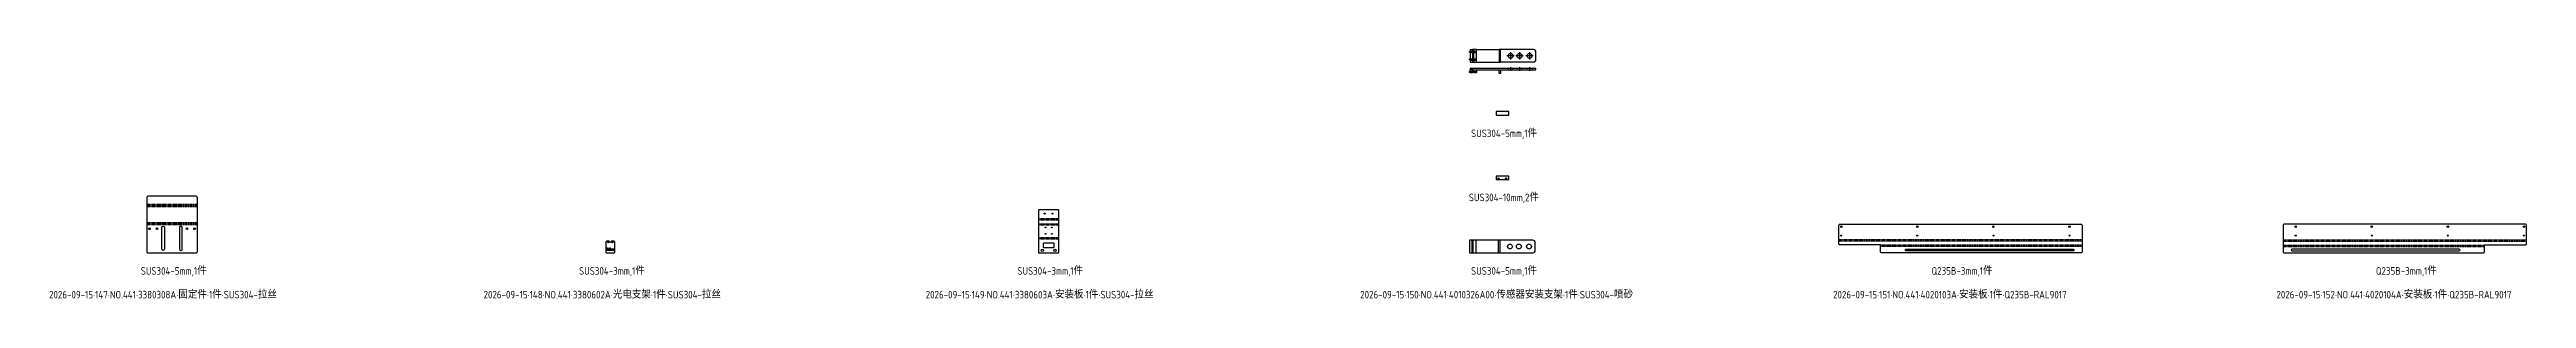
# Model space of a CAD drawing. Header units: inches. Extents: x -1146 to 175717, y 26430 to 31570.
# Drawn here: x 77656 to 87424, y 26430 to 27413 of the extents above; entities that cross this region are included whole.
import ezdxf

# ---------------------------------------------------------------- set-up
doc = ezdxf.new("R2010")
doc.units = ezdxf.units.IN
doc.header["$LTSCALE"] = 0.194989
doc.linetypes.add('CENTER', pattern=[50.8, 31.75, -6.35, 6.35, -6.35])
doc.linetypes.add('DASHED', pattern=[0.2067, 0.1654, -0.0413])
doc.layers.add('5', color=5, linetype='Continuous')
doc.layers.add('折弯线', color=1, linetype='CENTER')
doc.layers.add('可见 (ISO)', color=7, linetype='Continuous', lineweight=25)
doc.layers.add('隐藏 (ISO)', color=5, linetype='DASHED', lineweight=18, true_color=0x0000ff)
doc.styles.add('BJ', font='gbenor.shx', dxfattribs={"height": 10, "bigfont": 'hztxt.shx'})
doc.styles.add('Z-English', font='gbenor.shx', dxfattribs={"height": 10, "bigfont": 'hztxt.shx'})

# ---------------------------------------------------------------- blocks, each defined once
blk = doc.blocks.new('蓝探科 NO.441·261007_095002·47400', base_point=(82972.5, 19198.9))
at = {"ltscale": 0.5}
for centre in [(83137.5, 19268.6), (83172.5, 19268.6), (83212.5, 19268.6)]:
    blk.add_circle(centre, 9.5, dxfattribs=at)
at = {"layer": '可见 (ISO)'}
for points in [[(82977.5, 19293.6), (82977.5, 19243.6)], [(82977.5, 19293.6), (82987.5, 19293.6)], [(82977.5, 19243.6), (82987.5, 19243.6)], [(82992.5, 19293.6), (82987.5, 19293.6)], [(82987.5, 19293.6), (82987.5, 19243.6)], [(82987.5, 19243.6), (82992.5, 19243.6)], [(82992.5, 19243.6), (82992.5, 19293.6)], [(83002.5, 19243.6), (83002.5, 19293.6), (82992.5, 19293.6)], [(82992.5, 19243.6), (83002.5, 19243.6)], [(83002.5, 19293.6), (83092.5, 19293.6)], [(83002.5, 19243.6), (83092.5, 19243.6)], [(83097.5, 19243.6), (83097.5, 19293.6), (83092.5, 19293.6)], [(83092.5, 19293.6), (83092.5, 19243.6)], [(83092.5, 19243.6), (83097.5, 19243.6)], [(83227.5, 19293.6), (83097.5, 19293.6)], [(83227.5, 19243.6), (83097.5, 19243.6)], [(83237.5, 19253.6), (83237.5, 19283.6)], [(82977.5, 19218.9), (82977.5, 19213.9)], [(83227.5, 19218.9), (82977.5, 19218.9)], [(82977.5, 19200.9), (82977.5, 19213.9)], [(82977.5, 19213.9), (83227.5, 19213.9)], [(82987.5, 19213.9), (82977.5, 19213.9)], [(82987.5, 19200.9), (82977.5, 19200.9)], [(82987.5, 19213.9), (82987.5, 19200.9)], [(83237.5, 19218.9), (83227.5, 19218.9)], [(83227.5, 19213.9), (83237.5, 19213.9)], [(83237.5, 19213.9), (83237.5, 19218.9)]]:
    blk.add_lwpolyline(points, dxfattribs=at)
for points in [[(83237.5, 19283.6, 0.414214), (83227.5, 19293.6)], [(83227.5, 19243.6, 0.414214), (83237.5, 19253.6)]]:
    blk.add_lwpolyline(points, format="xyb", dxfattribs=at)
for points in [[(82992.5, 19213.9), (83002.5, 19213.9), (83002.5, 19200.9), (82992.5, 19200.9)], [(83097.5, 19198.9), (83092.5, 19198.9), (83092.5, 19213.9), (83097.5, 19213.9)]]:
    blk.add_lwpolyline(points, close=True, dxfattribs=at)
at = {"layer": '折弯线', "color": 1, "linetype": 'CENTER', "ltscale": 11.111974}
for points in [[(82992.5, 19283.6), (82972.5, 19283.6)], [(82992.5, 19253.6), (82972.5, 19253.6)], [(82992.5, 19203.9), (82972.5, 19203.9)]]:
    blk.add_lwpolyline(points, dxfattribs=at)
at = {"layer": '折弯线', "color": 1, "linetype": 'CENTER', "ltscale": 23.990969}
for points in [[(83152, 19268.6), (83123, 19268.6)], [(83137.5, 19283.1), (83137.5, 19254.1)], [(83187, 19268.6), (83158, 19268.6)], [(83172.5, 19283.1), (83172.5, 19254.1)], [(83227, 19268.6), (83198, 19268.6)], [(83212.5, 19283.1), (83212.5, 19254.1)]]:
    blk.add_lwpolyline(points, dxfattribs=at)
at = {"layer": '折弯线', "color": 1, "linetype": 'CENTER', "ltscale": 8.333956}
for points in [[(83137.5, 19223.9), (83137.5, 19208.9)], [(83172.5, 19223.9), (83172.5, 19208.9)], [(83212.5, 19223.9), (83212.5, 19208.9)]]:
    blk.add_lwpolyline(points, dxfattribs=at)
at = {"layer": '隐藏 (ISO)', "ltscale": 12.094824}
for points in [[(82987.5, 19286.6), (82977.5, 19286.6)], [(82987.5, 19286), (82977.5, 19286)], [(82987.5, 19281.1), (82977.5, 19281.1)], [(82977.5, 19280.6), (82987.5, 19280.6)], [(82987.5, 19256.6), (82977.5, 19256.6)], [(82987.5, 19256), (82977.5, 19256)], [(82987.5, 19251.1), (82977.5, 19251.1)], [(82977.5, 19250.6), (82987.5, 19250.6)], [(83002.5, 19286.6), (82992.5, 19286.6)], [(83002.5, 19286), (82992.5, 19286)], [(83002.5, 19281.1), (82992.5, 19281.1)], [(82992.5, 19280.6), (83002.5, 19280.6)], [(83002.5, 19256.6), (82992.5, 19256.6)], [(83002.5, 19256), (82992.5, 19256)], [(83002.5, 19251.1), (82992.5, 19251.1)], [(82992.5, 19250.6), (83002.5, 19250.6)], [(82987.5, 19206.9), (82977.5, 19206.9)], [(82987.5, 19206.4), (82977.5, 19206.4)], [(82987.5, 19201.4), (82977.5, 19201.4)], [(83002.5, 19206.9), (82992.5, 19206.9)], [(83002.5, 19206.4), (82992.5, 19206.4)], [(83002.5, 19201.4), (82992.5, 19201.4)]]:
    blk.add_lwpolyline(points, dxfattribs=at)
at = {"layer": '隐藏 (ISO)', "ltscale": 4.761642}
for points in [[(83128, 19218.9), (83128, 19213.9)], [(83147, 19218.9), (83147, 19213.9)], [(83163, 19218.9), (83163, 19213.9)], [(83182, 19218.9), (83182, 19213.9)], [(83203, 19218.9), (83203, 19213.9)], [(83222, 19218.9), (83222, 19213.9)]]:
    blk.add_lwpolyline(points, dxfattribs=at)

msp = doc.modelspace()

# ---------------------------------------------------------------- linework, layer by layer
at = {"color": 7}
for points in [[(78239.2, 26615.7), (78239.2, 26828.9, 0.414214), (78234.2, 26833.9), (78044.2, 26833.9, 0.414214), (78039.2, 26828.9), (78039.2, 26615.7, 0.414214), (78044.2, 26610.7), (78234.2, 26610.7, 0.414214)], [(81556.1, 26778.7), (81556.1, 26612.7, 0.414214), (81558.1, 26610.7), (81634.1, 26610.7, 0.414214), (81636.1, 26612.7), (81636.1, 26778.7, 0.414214), (81634.1, 26780.7), (81558.1, 26780.7, 0.414214)]]:
    msp.add_lwpolyline(points, format="xyb", close=True, dxfattribs=at)
at = {"ltscale": 0.5}
for points in [[(84876.8, 26615.7), (84876.8, 26641.7), (84716.8, 26641.7, -0.414214), (84711.8, 26646.7), (84711.8, 26718.7, -0.414214), (84716.8, 26723.7), (85666.8, 26723.7, -0.414214), (85671.8, 26718.7), (85671.8, 26615.7, -0.414214), (85666.8, 26610.7), (84881.8, 26610.7, -0.414214)], [(87258.9, 26615.7), (87258.9, 26641.7), (87418.9, 26641.7, 0.414214), (87423.9, 26646.7), (87423.9, 26718.7, 0.414214), (87418.9, 26723.7), (86468.9, 26723.7, 0.414214), (86463.9, 26718.7), (86463.9, 26615.7, 0.414214), (86468.9, 26610.7), (87253.9, 26610.7, 0.414214)]]:
    msp.add_lwpolyline(points, format="xyb", close=True, dxfattribs=at)
at = {"color": 7, "ltscale": 12.44039}
msp.add_lwpolyline([(81578.1, 26650.7), (81614.1, 26650.7, -0.414214), (81616.1, 26648.7), (81616.1, 26632.7, -0.414214), (81614.1, 26630.7), (81578.1, 26630.7, -0.414214), (81576.1, 26632.7), (81576.1, 26648.7, -0.414214)], format="xyb", close=True, dxfattribs=at)
at = {"ltscale": 0.5}
for centre, radius in [((83370.3, 26903.7), 2.46), ((83400.3, 26903.7), 2.46), ((83415.3, 26635.7), 9.5), ((83450.3, 26635.7), 9.5), ((83490.3, 26635.7), 9.5)]:
    msp.add_circle(centre, radius, dxfattribs=at)
at = {"layer": '5', "color": 2}
for points in [[(83265.3, 26659.7), (83265.3, 26611.7)], [(83270.3, 26611.7), (83270.3, 26659.7)], [(83280.3, 26659.7), (83280.3, 26611.7)], [(83370.3, 26611.7), (83370.3, 26659.7)], [(83375.3, 26659.7), (83375.3, 26611.7)]]:
    msp.add_lwpolyline(points, dxfattribs=at)
at = {"layer": '可见 (ISO)'}
for points in [[(83410.3, 27168.7), (83360.3, 27168.7), (83360.3, 27153.7), (83410.3, 27153.7)], [(83410.3, 26913.7), (83360.3, 26913.7), (83360.3, 26900.7), (83410.3, 26900.7)]]:
    msp.add_lwpolyline(points, close=True, dxfattribs=at)
for points in [[(78109.4, 26710.7), (78109.4, 26625.7, -1), (78098.9, 26625.7), (78098.9, 26710.7, -1)], [(78168.9, 26625.7, 1), (78179.4, 26625.7), (78179.4, 26710.7, 1), (78168.9, 26710.7)], [(79850.1, 26653.7), (79850.1, 26613.7, 0.414214), (79853.1, 26610.7), (79882.1, 26610.7, 0.414214), (79885.1, 26613.7), (79885.1, 26653.7, 0.414214), (79882.1, 26656.7), (79874.1, 26656.7, 0.310868), (79871.3, 26654.8, -0.688247), (79863.9, 26654.8, 0.310868), (79861.1, 26656.7), (79853.1, 26656.7, 0.414214)], [(83515.3, 26650.7, 0.414214), (83505.3, 26660.7), (83255.3, 26660.7), (83255.3, 26610.7), (83505.3, 26610.7, 0.414214), (83515.3, 26620.7)], [(84976.8, 26624.7), (85636.8, 26624.7, -1), (85636.8, 26618.7), (84976.8, 26618.7, -1)], [(87158.9, 26624.7), (86498.9, 26624.7, 1), (86498.9, 26618.7), (87158.9, 26618.7, 1)]]:
    msp.add_lwpolyline(points, format="xyb", close=True, dxfattribs=at)
for centre, radius in [((81580.6, 26765.7), 2.07), ((81611.6, 26765.7), 2.07), ((78050.2, 26705.7), 3.32), ((78080.2, 26705.7), 3.32), ((78198.2, 26705.7), 3.32), ((78228.2, 26705.7), 3.32), ((81583.6, 26710.7), 1.62), ((81583.6, 26685.7), 1.62), ((81608.6, 26710.7), 1.62), ((81608.6, 26685.7), 1.62), ((84721.8, 26713.7), 3.1), ((84721.8, 26678.7), 2.07), ((85021.8, 26713.7), 3.1), ((85021.8, 26678.7), 2.07), ((85321.8, 26713.7), 3.1), ((85321.8, 26678.7), 2.07), ((85621.8, 26713.7), 3.1), ((85621.8, 26678.7), 2.07), ((86513.9, 26713.7), 3.1), ((86513.9, 26678.7), 2.07), ((86813.9, 26713.7), 3.1), ((86813.9, 26678.7), 2.07), ((87113.9, 26713.7), 3.1), ((87113.9, 26678.7), 2.07), ((87413.9, 26713.7), 3.1), ((87413.9, 26678.7), 2.07), ((79855.6, 26629.7), 1.23), ((79859.6, 26652.5), 2.25), ((79865.6, 26629.7), 1.23), ((79875.6, 26652.5), 2.25), ((81571.1, 26620.7), 4.5), ((81621.1, 26620.7), 4.5)]:
    msp.add_circle(centre, radius, dxfattribs=at)
at = {"layer": '折弯线', "color": 5, "linetype": 'CENTER', "ltscale": 0.5}
for points in [[(78039.2, 26802.3), (78239.2, 26802.3)], [(78039.2, 26793.9), (78239.2, 26793.9)], [(78039.2, 26730.7), (78239.2, 26730.7)], [(78039.2, 26722.3), (78239.2, 26722.3)], [(81556.1, 26745.7), (81636.1, 26745.7)], [(81556.1, 26740.7), (81636.1, 26740.7)], [(81556.1, 26725.7), (81636.1, 26725.7)], [(81556.1, 26720.7), (81636.1, 26720.7)], [(81556.1, 26670.7), (81636.1, 26670.7)], [(81556.1, 26665.7), (81636.1, 26665.7)], [(85671.8, 26661.7), (84711.8, 26661.7)], [(85671.8, 26656.7), (84711.8, 26656.7)], [(85671.8, 26640.7), (84876.8, 26640.7)], [(85671.8, 26635.7), (84876.8, 26635.7)], [(86463.9, 26661.7), (87423.9, 26661.7)], [(86463.9, 26656.7), (87423.9, 26656.7)], [(86463.9, 26640.7), (87258.9, 26640.7)], [(86463.9, 26635.7), (87258.9, 26635.7)]]:
    msp.add_lwpolyline(points, dxfattribs=at)
at = {"layer": '折弯线', "color": 1, "linetype": 'CENTER', "ltscale": 0.5}
for points in [[(78039.2, 26798.1), (78239.2, 26798.1)], [(78039.2, 26726.5), (78239.2, 26726.5)], [(81556.1, 26743.2), (81636.1, 26743.2)], [(81556.1, 26723.2), (81636.1, 26723.2)], [(81556.1, 26668.2), (81636.1, 26668.2)], [(79850.1, 26623.2), (79885.1, 26623.2)], [(85671.8, 26659.2), (84711.8, 26659.2)], [(85671.8, 26638.2), (84876.8, 26638.2)], [(86463.9, 26659.2), (87423.9, 26659.2)], [(86463.9, 26638.2), (87258.9, 26638.2)]]:
    msp.add_lwpolyline(points, dxfattribs=at)
at = {"layer": '折弯线', "color": 5, "linetype": 'CENTER'}
for points in [[(79885.1, 26625.7), (79850.1, 26625.7)], [(79850.1, 26620.7), (79885.1, 26620.7)]]:
    msp.add_lwpolyline(points, dxfattribs=at)

# ---------------------------------------------------------------- block references
at = {"ltscale": 0.5}
msp.add_blockref('蓝探科 NO.441·261007_095002·47400', (83252.8, 27318.7), dxfattribs=at)

# ---------------------------------------------------------------- texts
at = {"color": 3, "ltscale": 0.5, "style": 'Z-English'}
for s, p in [('SUS304-5mm,1件', (83261.8, 27067.4)), ('SUS304-10mm,2件', (83253.1, 26814.4)), ('SUS304-5mm,1件', (83261.8, 26524.4))]:
    msp.add_text(s, height=30, dxfattribs=at).set_placement(p)
at = {"color": 3, "style": 'BJ'}
for s, p in [('SUS304-5mm,1件', (78015.7, 26524.4)), ('SUS304-3mm,1件', (79744.2, 26524.4)), ('SUS304-3mm,1件', (81472.6, 26524.4)), ('Q235B-3mm,1件', (85077.9, 26524.4)), ('Q235B-3mm,1件', (86830, 26524.4))]:
    msp.add_text(s, height=30, dxfattribs=at).set_placement(p)
at = {"color": 2, "style": 'BJ'}
for s, p in [('2026-09-15·147·NO.441·3380308A·固定件·1件·SUS304-拉丝', (77654.3, 26430.7)), ('2026-09-15·148·NO.441·3380602A·光电支架·1件·SUS304-拉丝', (79367.8, 26430.7)), ('2026-09-15·149·NO.441·3380603A·安装板·1件·SUS304-拉丝', (81111.2, 26430.7)), ('2026-09-15·150·NO.441·4010326A00·传感器安装支架·1件·SUS304-喷砂', (82824.7, 26430.7)), ('2026-09-15·151·NO.441·4020103A·安装板·1件·Q235B-RAL9017', (84689.6, 26430.7)), ('2026-09-15·152·NO.441·4020104A·安装板·1件·Q235B-RAL9017', (86437.9, 26430.7))]:
    msp.add_text(s, height=30, dxfattribs=at).set_placement(p)

doc.saveas('drawing.dxf')
